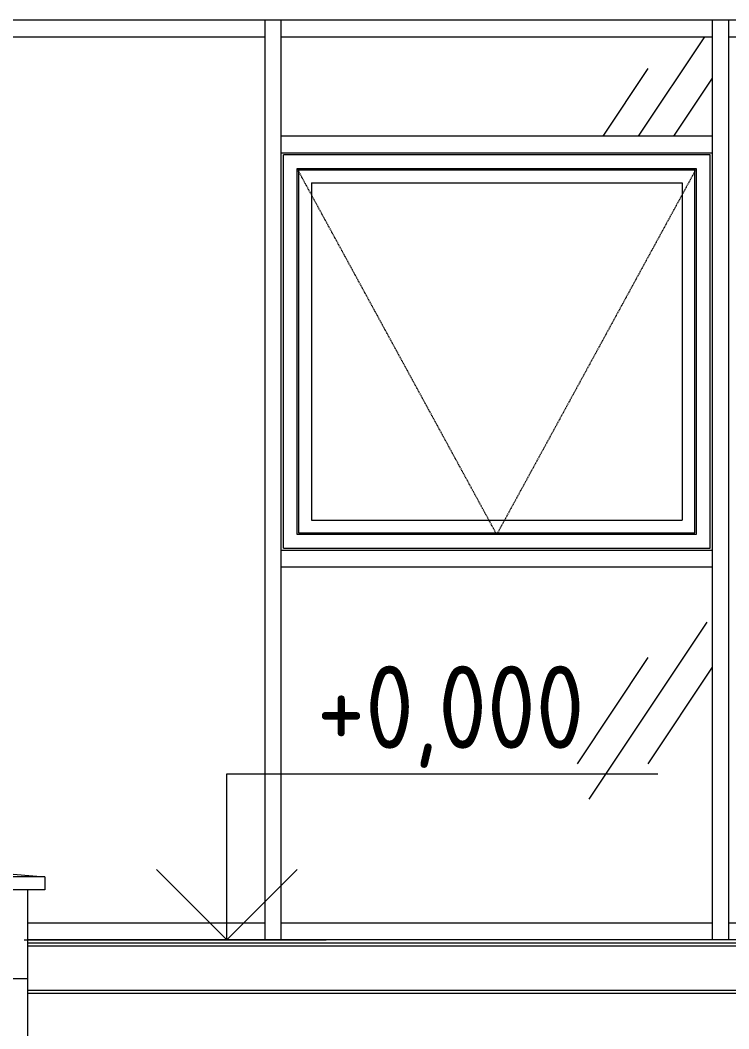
# Model space of a CAD drawing. Header units: millimetres. Extents: x -515342 to 330399, y -224905 to 507333.
# Drawn here: x 279851 to 281988, y 1799 to 4843 of the extents above; entities that cross this region are included whole.
import ezdxf

# ---------------------------------------------------------------- set-up
doc = ezdxf.new("R2010")
doc.units = ezdxf.units.MM
doc.linetypes.add('ASVP_Штриховая_ш2 п1', pattern=[3, 2, -1])
doc.layers.get('0').update_dxf_attribs({"lineweight": 0})
for name, color, linetype, lineweight in [('Аннотация', 7, 'Continuous', 0), ('Витраж', 7, 'Continuous', 0), ('Лестницы', 7, 'Continuous', 0), ('Ограждение', 7, 'Continuous', 0), ('Окна', 7, 'Continuous', 0), ('Окна открывание', 7, 'Continuous', 0), ('Отметки', 7, 'Continuous', 0), ('Панели витража', 7, 'Continuous', 0), ('Перекрытие', 7, 'Continuous', 0), ('Стены внутренние', 7, 'Continuous', 0), ('Стены штриховка поверхности', 7, 'Continuous', 0)]:
    doc.layers.add(name, color=color, linetype=linetype, lineweight=lineweight)
doc.styles.add('GOST Common_1', font='', dxfattribs={"width": 0.9, "height": 250})
doc.styles.get('GOST Common_1').set_extended_font_data('GOST Common')
pattern_1 = [(236.31, (995.8, 1244.6), (-1777.9963, -3556.002), [641.067, -5769.603]), (236.31, (1031.34, 1137.9), (-1777.9963, -3556.002), [384.64, -6026.03]), (236.31, (818, 1137.9), (-1777.9963, -3556.002), [384.64, -6026.03])]

# ---------------------------------------------------------------- blocks, each defined once
blk = doc.blocks.new('Прямоугольный импост - АР_Импост_50х140 _горизонтальный импост витража_-V110-О_АР_Эскиз_Фасад 1-12 копия 1')
at = {"layer": 'Витраж'}
for q in [(56550, 50), (57265, 0)]:
    blk.add_line((57265, 50), q, dxfattribs=at)
blk = doc.blocks.new('Системная панель - АР_ПанельВитража_Cтеклопакет_Двухкамерный_36 мм-V115-О_АР_Эскиз_Фасад 1-12 копия 1')
at = {"layer": 'Панели витража'}
h = blk.add_hatch(dxfattribs=at)
h.set_pattern_fill('FP_1', color=256, style=0, pattern_type=2)
h.set_pattern_definition(pattern_1)
h.paths.add_polyline_path([(58567.9, 50), (58615, 50), (58615, 1125), (57315, 1125), (57315, 50), (58344.3, 50)])
blk = doc.blocks.new('Системная панель - АР_ПанельВитража_Cтеклопакет_Двухкамерный_36 мм-V116-О_АР_Эскиз_Фасад 1-12 копия 1')
at = {"layer": 'Панели витража'}
h = blk.add_hatch(dxfattribs=at)
h.set_pattern_fill('FP_1', color=256, style=0, pattern_type=2)
h.set_pattern_definition(pattern_1)
h.paths.add_polyline_path([(57896.9352, 2425), (58615, 2425), (58615, 2725), (57315, 2725), (57315, 2425)])
blk = doc.blocks.new('Прямоугольный импост - АР_Импост_50х140 _горизонтальный импост витража_-9962068-О_АР_Эскиз_Фасад 1-12 копия 1')
at = {"layer": 'Витраж'}
for p, q in [((53765, 0), (53765, 50)), ((55065, 50), (53765, 50)), ((55065, 50), (55065, 0))]:
    blk.add_line(p, q, dxfattribs=at)
blk = doc.blocks.new('Прямоугольный импост - АР_Импост_50х160 _вертикальный импост витража_-9630964-О_АР_Эскиз_Фасад 1-12 копия 1')
at = {"layer": 'Витраж'}
for p, q in [((53715, 1150), (53715, 0)), ((53765, 0), (53765, 1150))]:
    blk.add_line(p, q, dxfattribs=at)
blk = doc.blocks.new('Прямоугольный импост - АР_Импост_50х160 _вертикальный импост витража_-10100017-О_АР_Эскиз_Фасад 1-12 копия 1')
at = {"layer": 'Витраж'}
for p, q in [((49935, 2750), (49935, 2400)), ((49985, 2400), (49985, 2750))]:
    blk.add_line(p, q, dxfattribs=at)
blk = doc.blocks.new('Прямоугольный импост - АР_Импост_50х140 _горизонтальный импост витража_-9962101-О_АР_Эскиз_Фасад 1-12 копия 1')
at = {"layer": 'Витраж'}
for p, q in [((58665, 0), (58665, 50)), ((59485, 50), (58665, 50)), ((59485, 50), (59485, 0))]:
    blk.add_line(p, q, dxfattribs=at)
blk = doc.blocks.new('Прямоугольный импост - АР_Импост_50х140 _горизонтальный импост витража_-9962069-О_АР_Эскиз_Фасад 1-12 копия 1')
at = {"layer": 'Витраж'}
for p, q in [((53765, 2375), (53765, 2425)), ((55065, 2425), (53765, 2425)), ((55065, 2425), (55065, 2375)), ((53765, 2375), (55065, 2375))]:
    blk.add_line(p, q, dxfattribs=at)
blk = doc.blocks.new('Панели витража_Окно_Одностворчатое_ЭК69 - АР_Окно_Открывание Вверх-V118-О_АР_Эскиз_Фасад 1-12 копия 1')
at = {"layer": 'Окна'}
for p, q in [((57321.5, 1181.5), (57321.5, 2368.5)), ((58608.5, 2368.5), (57321.5, 2368.5)), ((58608.5, 1181.5), (58608.5, 2368.5)), ((57363, 2327), (58567, 2327)), ((57363, 1223), (57363, 2327)), ((57367.5, 2322.5), (57367.5, 1227.5)), ((58562.5, 2322.5), (57367.5, 2322.5)), ((58562.5, 1227.5), (58562.5, 2322.5)), ((58567, 2327), (58567, 1223)), ((57406, 2284), (57406, 1266)), ((57406, 2284), (58524, 2284)), ((58524, 2284), (58524, 1266)), ((57406, 1266), (58524, 1266)), ((58567, 1223), (57363, 1223)), ((57367.5, 1227.5), (58562.5, 1227.5)), ((57321.5, 1181.5), (58608.5, 1181.5))]:
    blk.add_line(p, q, dxfattribs=at)
at = {"layer": 'Окна открывание', "linetype": 'ASVP_Штриховая_ш2 п1'}
for p, q in [((57965, 1223), (57363, 2327)), ((58567, 2327), (57965, 1223))]:
    blk.add_line(p, q, dxfattribs=at)
blk = doc.blocks.new('Прямоугольный импост - АР_Импост_50х160 _вертикальный импост витража_-9630965-О_АР_Эскиз_Фасад 1-12 копия 1')
at = {"layer": 'Витраж'}
for p, q in [((53715, 2400), (53715, 1150)), ((53765, 1150), (53765, 2400))]:
    blk.add_line(p, q, dxfattribs=at)
blk = doc.blocks.new('Прямоугольный импост - АР_Импост_50х140 _горизонтальный импост витража_-V332-О_АР_Эскиз_Фасад 1-12 копия 1')
at = {"layer": 'Витраж'}
for p in [(57265, 2775), (56470, 2725)]:
    blk.add_line(p, (57265, 2725), dxfattribs=at)
blk = doc.blocks.new('Прямоугольный импост - АР_Импост_50х140 _горизонтальный импост витража_-V330-О_АР_Эскиз_Фасад 1-12 копия 1')
at = {"layer": 'Витраж'}
for p, q in [((53765, 2725), (53765, 2775)), ((55065, 2775), (55065, 2725)), ((53765, 2725), (55065, 2725))]:
    blk.add_line(p, q, dxfattribs=at)
blk = doc.blocks.new('Прямоугольный импост - АР_Импост_50х140 _горизонтальный импост витража_-9962102-О_АР_Эскиз_Фасад 1-12 копия 1')
at = {"layer": 'Витраж'}
for p, q in [((58665, 2725), (58665, 2775)), ((59485, 2775), (59485, 2725)), ((58665, 2725), (59485, 2725))]:
    blk.add_line(p, q, dxfattribs=at)
blk = doc.blocks.new('Прямоугольный импост - АР_Импост_50х160 _вертикальный импост витража_-10100019-О_АР_Эскиз_Фасад 1-12 копия 1')
at = {"layer": 'Витраж'}
for p, q in [((49935, 2775), (49935, 2750)), ((49985, 2750), (49985, 2775))]:
    blk.add_line(p, q, dxfattribs=at)
blk = doc.blocks.new('Ограждение - Ограждение-10130669-О_АР_Эскиз_Фасад 1-12 копия 1')
at = {"layer": 'Ограждение'}
for p, q in [((56030, 200.4), (55898, 189.8)), ((56602, 189.8), (55898, 189.8)), ((55898, 189.8), (55898, 150)), ((56470, 200.4), (56602, 189.8)), ((56602, 189.8), (56602, 150)), ((56602, 150), (55898, 150))]:
    blk.add_line(p, q, dxfattribs=at)
blk = doc.blocks.new('СД_Люблино_Фасады_rvt-1-О_АР_Эскиз_Фасад 1-12 копия 1')
at = {"layer": 'Стены штриховка поверхности', "true_color": 0xcacaca}
h = blk.add_hatch(dxfattribs=at)
h.set_pattern_fill('FP_25', color=9, style=0, pattern_type=2)
h.set_pattern_definition([(0, (56545.5, 150), (0, 600), []), (90, (56545.5, 150), (-600, 4e-14), [])])
h.paths.add_polyline_path([(56550, -1100), (56550, 150), (56450, 150), (56450, -1100)])
at = {"layer": 'Лестницы'}
for p, q in [((56550, -10), (59616.1, -10)), ((59616.1, -20), (56550, -20)), ((59616.1, -20), (56550, -20)), ((56550, -152.5), (59616.1, -152.5)), ((59617, -162.5), (56550, -162.5)), ((59617, -162.5), (56550, -162.5))]:
    blk.add_line(p, q, dxfattribs=at)
at = {"layer": 'Перекрытие'}
blk.add_line((59745, 2775), (56470, 2775), dxfattribs=at)
at = {"layer": 'Стены внутренние'}
for p, q in [((56550, 150), (56550, -1100)), ((59515, 0), (56550, 0))]:
    blk.add_line(p, q, dxfattribs=at)
at = {"layer": 'Витраж', "lineweight": 9}
for name, p in [('Прямоугольный импост - АР_Импост_50х140 _горизонтальный импост витража_-V332-О_АР_Эскиз_Фасад 1-12 копия 1', (0, 0)), ('Прямоугольный импост - АР_Импост_50х160 _вертикальный импост витража_-10100019-О_АР_Эскиз_Фасад 1-12 копия 1', (7330, 0)), ('Прямоугольный импост - АР_Импост_50х140 _горизонтальный импост витража_-V330-О_АР_Эскиз_Фасад 1-12 копия 1', (3550, 0)), ('Прямоугольный импост - АР_Импост_50х160 _вертикальный импост витража_-10100019-О_АР_Эскиз_Фасад 1-12 копия 1', (8680, 0)), ('Прямоугольный импост - АР_Импост_50х140 _горизонтальный импост витража_-9962102-О_АР_Эскиз_Фасад 1-12 копия 1', (0, 0)), ('Прямоугольный импост - АР_Импост_50х160 _вертикальный импост витража_-10100017-О_АР_Эскиз_Фасад 1-12 копия 1', (7330, 0)), ('Прямоугольный импост - АР_Импост_50х160 _вертикальный импост витража_-10100017-О_АР_Эскиз_Фасад 1-12 копия 1', (8680, 0)), ('Прямоугольный импост - АР_Импост_50х140 _горизонтальный импост витража_-9962069-О_АР_Эскиз_Фасад 1-12 копия 1', (3550, 0)), ('Прямоугольный импост - АР_Импост_50х160 _вертикальный импост витража_-9630965-О_АР_Эскиз_Фасад 1-12 копия 1', (3550, 0)), ('Прямоугольный импост - АР_Импост_50х160 _вертикальный импост витража_-9630965-О_АР_Эскиз_Фасад 1-12 копия 1', (4900, 0)), ('Прямоугольный импост - АР_Импост_50х140 _горизонтальный импост витража_-9962069-О_АР_Эскиз_Фасад 1-12 копия 1', (3550, -1250)), ('Прямоугольный импост - АР_Импост_50х160 _вертикальный импост витража_-9630964-О_АР_Эскиз_Фасад 1-12 копия 1', (3550, 0)), ('Прямоугольный импост - АР_Импост_50х160 _вертикальный импост витража_-9630964-О_АР_Эскиз_Фасад 1-12 копия 1', (4900, 0)), ('Прямоугольный импост - АР_Импост_50х140 _горизонтальный импост витража_-V110-О_АР_Эскиз_Фасад 1-12 копия 1', (0, 0)), ('Прямоугольный импост - АР_Импост_50х140 _горизонтальный импост витража_-9962068-О_АР_Эскиз_Фасад 1-12 копия 1', (3550, 0)), ('Прямоугольный импост - АР_Импост_50х140 _горизонтальный импост витража_-9962101-О_АР_Эскиз_Фасад 1-12 копия 1', (0, 0))]:
    blk.add_blockref(name, p, dxfattribs=at)
at = {"layer": 'Ограждение', "lineweight": 9}
blk.add_blockref('Ограждение - Ограждение-10130669-О_АР_Эскиз_Фасад 1-12 копия 1', (0, 0), dxfattribs=at)
at = {"layer": 'Окна', "lineweight": 9}
blk.add_blockref('Панели витража_Окно_Одностворчатое_ЭК69 - АР_Окно_Открывание Вверх-V118-О_АР_Эскиз_Фасад 1-12 копия 1', (0, 0), dxfattribs=at)
at = {"layer": 'Панели витража', "lineweight": 9}
for name in ['Системная панель - АР_ПанельВитража_Cтеклопакет_Двухкамерный_36 мм-V116-О_АР_Эскиз_Фасад 1-12 копия 1', 'Системная панель - АР_ПанельВитража_Cтеклопакет_Двухкамерный_36 мм-V115-О_АР_Эскиз_Фасад 1-12 копия 1']:
    blk.add_blockref(name, (0, 0), dxfattribs=at)
blk = doc.blocks.new('Высотные отметки - Стрелка вверх-5091-О_АР_Эскиз_Фасад 1-12 копия 1')
at = {"layer": 'Аннотация'}
for p, q in [((-3130.3, 3900), (-4430.3, 3900)), ((-3130.3, 3400), (-3130.3, 3900)), ((-3130.3, 3400), (-3342.4, 3612.1)), ((-3130.3, 3400), (-2918.2, 3612.1)), ((-2830.3, 3400), (-3430.3, 3400))]:
    blk.add_line(p, q, dxfattribs=at)

msp = doc.modelspace()

# ---------------------------------------------------------------- linework, layer by layer
at = {"layer": 'Отметки'}
msp.add_line((279863.4486, 2067.7355), (280474.1872, 2067.7355), dxfattribs=at)

# ---------------------------------------------------------------- block references
msp.add_blockref('СД_Люблино_Фасады_rvt-1-О_АР_Эскиз_Фасад 1-12 копия 1', (223323.3997, 2067.7355))
at = {"layer": 'Отметки', "extrusion": (0, 0, -1)}
msp.add_blockref('Высотные отметки - Стрелка вверх-5091-О_АР_Эскиз_Фасад 1-12 копия 1', (-277343.8789, -1332.2645), dxfattribs=at)

# ---------------------------------------------------------------- texts
at = {"layer": 'Отметки', "insert": (280745.5111, 2894.4426), "char_height": 250, "width": 1028.822569, "attachment_point": 1, "line_spacing_factor": 1.022761, "style": 'GOST Common_1'}
msp.add_mtext('+0,000', dxfattribs=at)

doc.saveas('drawing.dxf')
